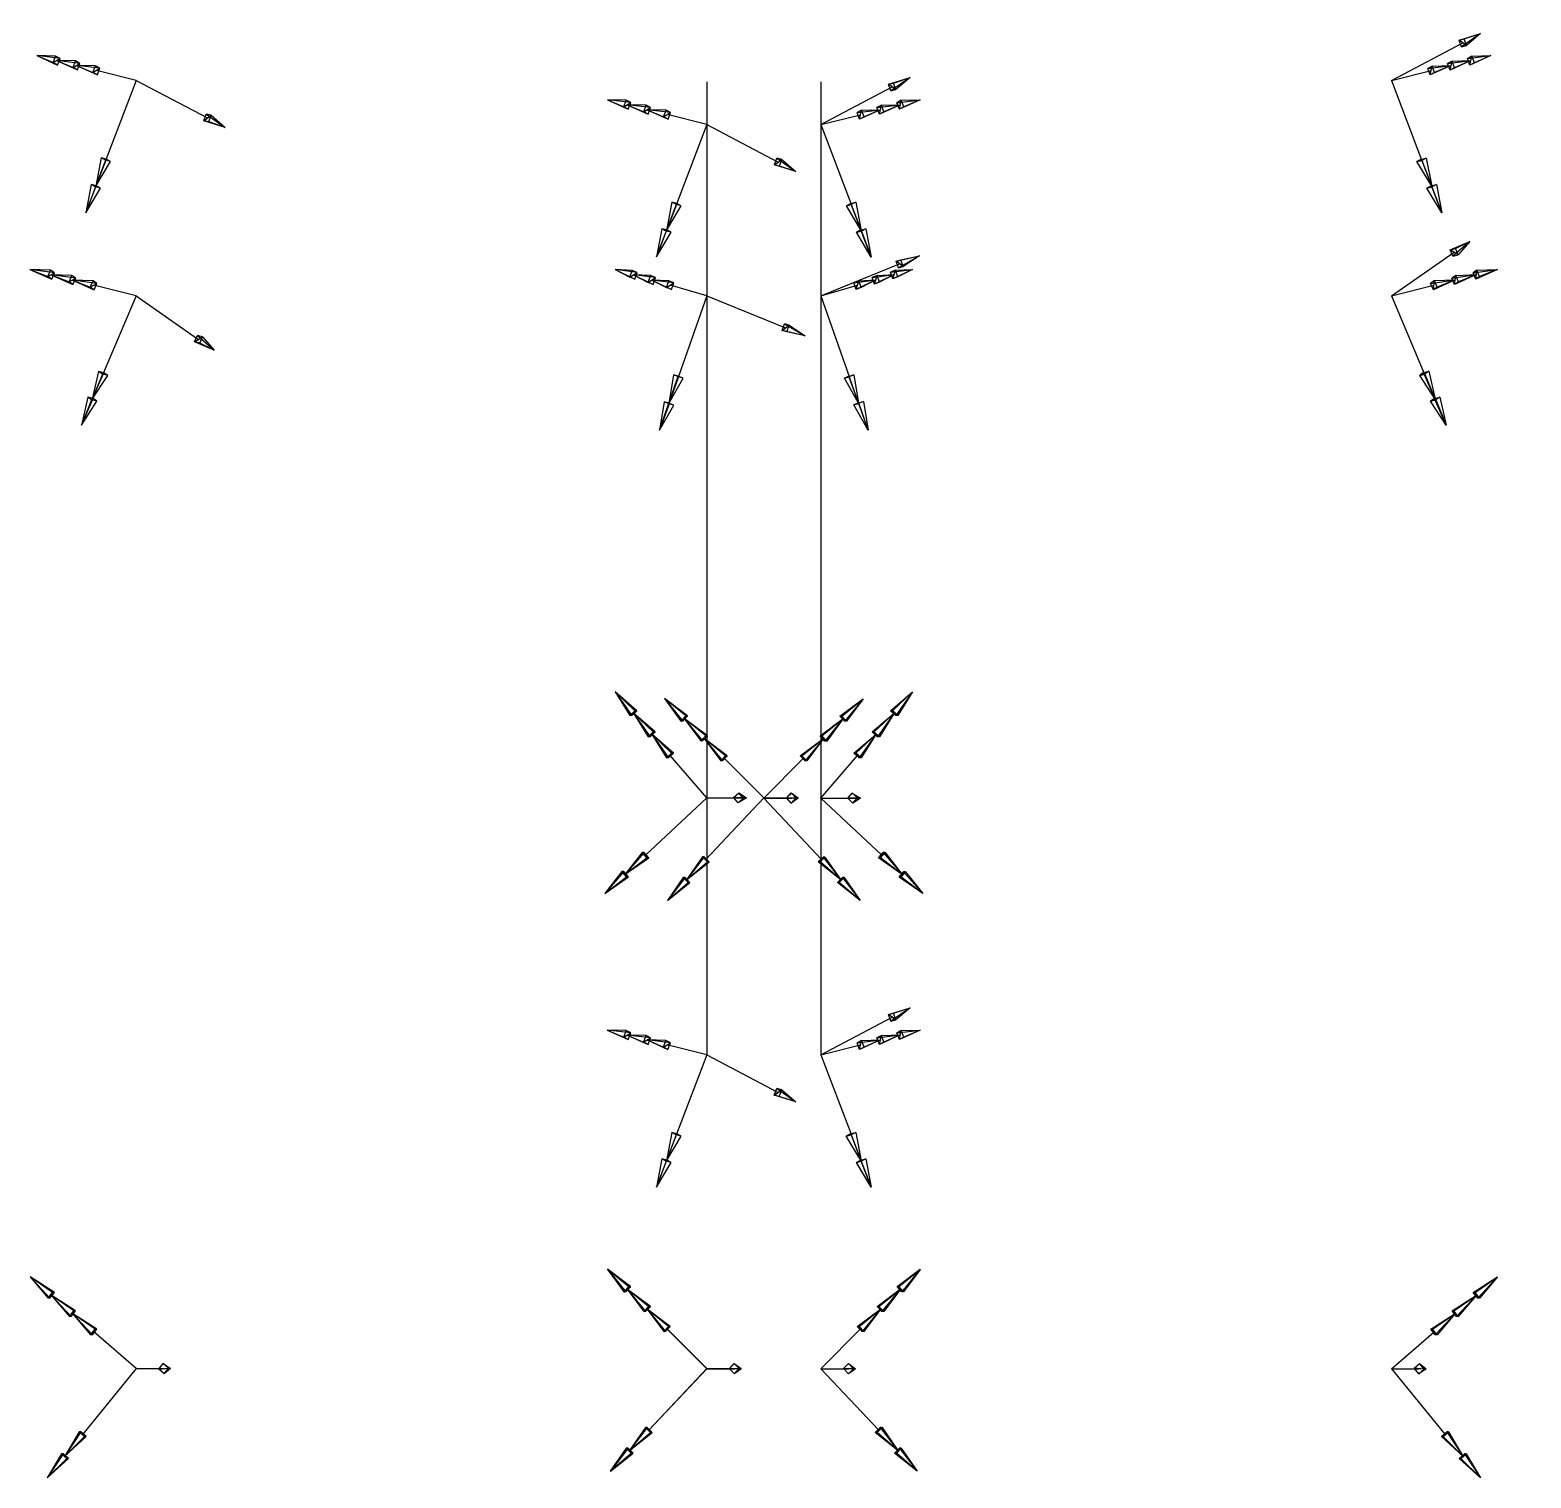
# Model space of a CAD drawing. Header units: millimetres. Extents: x -4585 to 16, y -102 to 210.
# Drawn here: x -2560.4 to -2455.2, y -3 to 98.5 of the extents above.
import ezdxf

# ---------------------------------------------------------------- set-up
doc = ezdxf.new("R2010")
doc.units = ezdxf.units.MM
for name, color, linetype in [('AutoDetect_13_9', 1, 'Continuous'), ('AutoDetect_14_8', 1, 'Continuous'), ('AutoDetect_15_11', 1, 'Continuous'), ('AutoDetect_16_10', 1, 'Continuous')]:
    doc.layers.add(name, color=color, linetype=linetype)

# ---------------------------------------------------------------- blocks, each defined once
blk = doc.blocks.new('Kontrollpunkt')
at = {"color": 0}
for q in [(0, 6), (8, 0), (0, 0, 4)]:
    blk.add_line((0, 0), q, dxfattribs=at)
for points in [[(0.25, 8, -0.25), (-0.25, 8, -0.25), (-0.25, 8, 0.25), (0, 10, 0), (-0.25, 8, -0.25), (0.25, 8, 0.25), (0, 10, 0), (0.25, 8, -0.25), (0.25, 8, 0.25), (-0.25, 8, 0.25)], [(0.25, 6, -0.25), (-0.25, 6, -0.25), (-0.25, 6, 0.25), (0, 8, 0), (-0.25, 6, -0.25), (0.25, 6, 0.25), (0, 8, 0), (0.25, 6, -0.25), (0.25, 6, 0.25), (-0.25, 6, 0.25)], [(0.25, 0.25, 4), (-0.25, 0.25, 4), (-0.25, -0.25, 4), (0, 0, 6), (-0.25, 0.25, 4), (0.25, -0.25, 4), (0, 0, 6), (0.25, 0.25, 4), (0.25, -0.25, 4), (-0.25, -0.25, 4)], [(0.25, 0.25, 6), (-0.25, 0.25, 6), (-0.25, -0.25, 6), (0, 0, 8), (-0.25, 0.25, 6), (0.25, -0.25, 6), (0, 0, 8), (0.25, 0.25, 6), (0.25, -0.25, 6), (-0.25, -0.25, 6)], [(0.25, 0.25, 8), (-0.25, 0.25, 8), (-0.25, -0.25, 8), (0, 0, 10), (-0.25, 0.25, 8), (0.25, -0.25, 8), (0, 0, 10), (0.25, 0.25, 8), (0.25, -0.25, 8), (-0.25, -0.25, 8)], [(8, 0.25, -0.25), (8, 0.25, 0.25), (8, -0.25, 0.25), (10, 0, 0), (8, 0.25, 0.25), (8, -0.25, -0.25), (10, 0, 0), (8, 0.25, -0.25), (8, -0.25, -0.25), (8, -0.25, 0.25)]]:
    blk.add_polyline3d(points, dxfattribs=at)

msp = doc.modelspace()

# ---------------------------------------------------------------- linework, layer by layer
at = {"layer": 'AutoDetect_13_9', "color": 1}
msp.add_line((-2512.99, 4.7, -77.5), (-2512.99, 4.7, -11.6), dxfattribs=at)
at = {"layer": 'AutoDetect_14_8', "color": 1}
msp.add_line((-2504.99, 4.7, -77.5), (-2504.99, 4.7, -11.6), dxfattribs=at)
at = {"layer": 'AutoDetect_15_11', "color": 1}
msp.add_line((-2512.99, 94.9, 10.4), (-2512.99, 26.7, 10.4), dxfattribs=at)
at = {"layer": 'AutoDetect_16_10', "color": 1}
msp.add_line((-2504.99, 94.9, 10.4), (-2504.99, 26.7, 10.4), dxfattribs=at)

# ---------------------------------------------------------------- block references
at = {"layer": 'AutoDetect_13_9', "color": 1, "extrusion": (-0.642787, 0.743284, -0.185348), "rotation": 257.8552570117981}
msp.add_blockref('Kontrollpunkt', (1871.56, 249.53, 1660.13), dxfattribs=at)
at = {"layer": 'AutoDetect_13_9', "color": 1, "extrusion": (-0.696364, 0.696365, -0.173648), "rotation": 260.1489142253306}
for p in [(1742.52, 237.24, 1791.76), (1773.63, 235.77, 1766.17), (1773.63, 297.72, 1755.24)]:
    msp.add_blockref('Kontrollpunkt', p, dxfattribs=at)
at = {"layer": 'AutoDetect_13_9', "color": 1, "extrusion": (-0.743283, 0.642788, -0.185348), "rotation": 260.893624757089}
msp.add_blockref('Kontrollpunkt', (1666.41, 297.07, 1912.2), dxfattribs=at)
at = {"layer": 'AutoDetect_14_8', "color": 1, "extrusion": (0.696365, 0.696364, -0.173648), "rotation": 99.85106645850753}
for p in [(1805.73, -378.91, -1702.59), (1774.62, -380.37, -1728.18), (1774.62, -318.43, -1739.1)]:
    msp.add_blockref('Kontrollpunkt', p, dxfattribs=at)
at = {"layer": 'AutoDetect_14_8', "color": 1, "extrusion": (0.642788, 0.743283, -0.185348), "rotation": 102.1446873576127}
msp.add_blockref('Kontrollpunkt', (1923.99, -358.86, -1565.37), dxfattribs=at)
at = {"layer": 'AutoDetect_14_8', "color": 1, "extrusion": (0.743283, 0.642788, -0.185348), "rotation": 99.10636628912287}
msp.add_blockref('Kontrollpunkt', (1615.96, -406.43, -1817.58), dxfattribs=at)
at = {"layer": 'AutoDetect_15_11', "color": 1, "extrusion": (-0.696364, 0.173649, -0.696364), "rotation": 279.7183635315092}
for p in [(525.53, 1753.73, 1781.95), (518.86, 1720.91, 1758.67), (582.13, 1709.93, 1747.35)]:
    msp.add_blockref('Kontrollpunkt', p, dxfattribs=at)
at = {"layer": 'AutoDetect_15_11', "color": 1, "extrusion": (-0.743283, 0.185349, -0.642788), "rotation": 283.7117900824684}
msp.add_blockref('Kontrollpunkt', (540.19, 1612.67, 1905.72), dxfattribs=at)
at = {"layer": 'AutoDetect_15_11', "color": 1, "extrusion": (-0.642787, 0.185349, -0.743283), "rotation": 274.4223450561458}
msp.add_blockref('Kontrollpunkt', (619.49, 1791.39, 1652.13), dxfattribs=at)
at = {"layer": 'AutoDetect_16_10', "color": 1, "extrusion": (0.696364, 0.173647, -0.696364), "rotation": 80.28156369929901}
for p in [(688.59, -1636.79, -1712.4), (695.26, -1669.61, -1735.67), (632, -1680.6, -1746.99)]:
    msp.add_blockref('Kontrollpunkt', p, dxfattribs=at)
at = {"layer": 'AutoDetect_16_10', "color": 1, "extrusion": (0.743284, 0.185347, -0.642788), "rotation": 76.28813854596234}
msp.add_blockref('Kontrollpunkt', (673.94, -1517, -1824.06), dxfattribs=at)
at = {"layer": 'AutoDetect_16_10', "color": 1, "extrusion": (0.642788, 0.185347, -0.743283), "rotation": 85.57757993740324}
msp.add_blockref('Kontrollpunkt', (770.81, -1792.38, -1573.37), dxfattribs=at)

doc.saveas('drawing.dxf')
